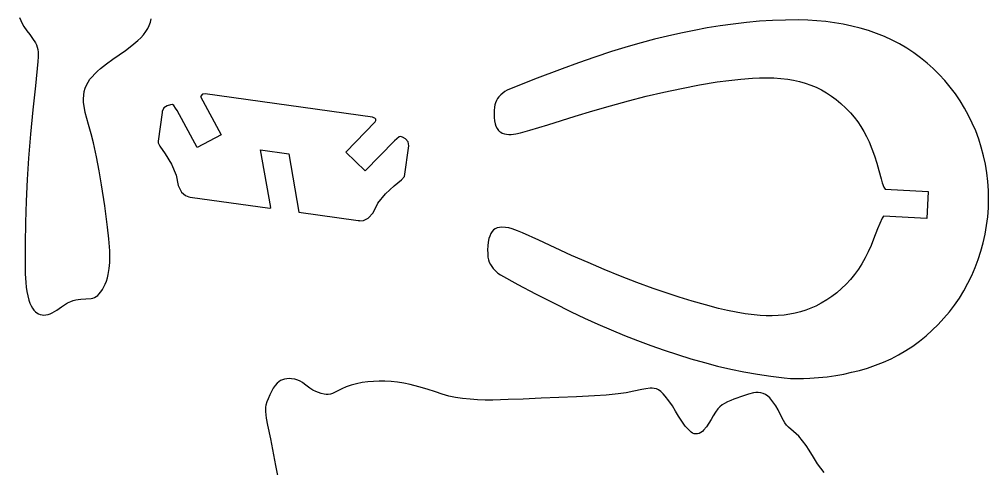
# Model space of a CAD drawing. Extents: x -40.2 to -8.1, y -2.1 to 47.3.
# Drawn here: x -38.95 to -19.5, y 15.15 to 24.16 of the extents above; entities that cross this region are included whole.
import ezdxf

# ---------------------------------------------------------------- set-up
doc = ezdxf.new("R2010")
doc.units = 0

msp = doc.modelspace()

# ---------------------------------------------------------------- linework, layer by layer
at = {"layer": '5'}
for p, q in [((-38.946053, 24.198552), (-38.920195, 24.135278)), ((-38.920195, 24.135278), (-38.889475, 24.074216)), ((-36.317777, 24.103226), (-36.300094, 24.170266)), ((-24.100226, 24.121724), (-24.361809, 24.097439)), ((-23.838045, 24.138337), (-24.100226, 24.121724)), ((-23.575489, 24.147263), (-23.838045, 24.138337)), ((-23.312785, 24.148495), (-23.575489, 24.147263)), ((-23.131883, 24.142189), (-23.312785, 24.148495)), ((-22.951229, 24.130832), (-23.131883, 24.142189)), ((-22.770962, 24.114434), (-22.951229, 24.130832)), ((-22.594398, 24.09139), (-22.770962, 24.114434)), ((-38.889475, 24.074216), (-38.854082, 24.015738)), ((-38.854082, 24.015738), (-38.798995, 23.933175)), ((-38.798995, 23.933175), (-38.739529, 23.853708)), ((-36.458614, 23.851837), (-36.409, 23.917055)), ((-36.409, 23.917055), (-36.372497, 23.976)), ((-36.372497, 23.976), (-36.34199, 24.03826)), ((-36.34199, 24.03826), (-36.317777, 24.103226)), ((-25.410833, 23.939978), (-25.677764, 23.88505)), ((-25.149867, 23.987546), (-25.410833, 23.939978)), ((-24.887965, 24.029658), (-25.149867, 23.987546)), ((-24.625241, 24.066294), (-24.887965, 24.029658)), ((-24.361809, 24.097439), (-24.625241, 24.066294)), ((-22.420204, 24.062087), (-22.594398, 24.09139)), ((-22.248657, 24.026348), (-22.420204, 24.062087)), ((-22.080035, 23.983997), (-22.248657, 24.026348)), ((-21.914613, 23.934857), (-22.080035, 23.983997)), ((-21.75267, 23.878752), (-21.914613, 23.934857)), ((-38.739529, 23.853708), (-38.680029, 23.774228)), ((-38.680029, 23.774228), (-38.624871, 23.691677)), ((-36.692739, 23.633379), (-36.571761, 23.733431)), ((-36.571761, 23.733431), (-36.512969, 23.790514)), ((-36.512969, 23.790514), (-36.458614, 23.851837)), ((-26.208289, 23.760178), (-26.471696, 23.690278)), ((-25.943614, 23.82511), (-26.208289, 23.760178)), ((-25.677764, 23.88505), (-25.943614, 23.82511)), ((-21.594483, 23.815506), (-21.75267, 23.878752)), ((-21.440328, 23.744941), (-21.594483, 23.815506)), ((-21.290471, 23.666952), (-21.440328, 23.744941)), ((-38.624871, 23.691677), (-38.603216, 23.647373)), ((-38.603216, 23.647373), (-38.58695, 23.60082)), ((-38.58695, 23.60082), (-38.576302, 23.55267)), ((-38.576302, 23.55267), (-38.571421, 23.503598)), ((-36.945481, 23.447174), (-36.817371, 23.537915)), ((-36.817371, 23.537915), (-36.692739, 23.633379)), ((-26.733741, 23.615435), (-27.067507, 23.513365)), ((-26.471696, 23.690278), (-26.733741, 23.615435)), ((-21.145134, 23.581707), (-21.290471, 23.666952)), ((-21.004525, 23.489447), (-21.145134, 23.581707)), ((-38.571372, 23.409494), (-38.576323, 23.315519)), ((-38.571421, 23.503598), (-38.571372, 23.409494)), ((-37.196885, 23.267425), (-37.072286, 23.358842)), ((-37.072286, 23.358842), (-36.945481, 23.447174)), ((-27.399323, 23.405124), (-27.729074, 23.290747)), ((-27.067507, 23.513365), (-27.399323, 23.405124)), ((-20.868855, 23.390411), (-21.004525, 23.489447)), ((-20.738333, 23.284837), (-20.868855, 23.390411)), ((-38.576323, 23.315519), (-38.6228, 22.830089)), ((-37.378154, 23.122048), (-37.319202, 23.172976)), ((-37.319202, 23.172976), (-37.196885, 23.267425)), ((-28.056648, 23.170275), (-28.609773, 22.958372)), ((-27.729074, 23.290747), (-28.056648, 23.170275)), ((-20.613168, 23.172966), (-20.738333, 23.284837)), ((-20.493571, 23.055036), (-20.613168, 23.172966)), ((-37.567461, 22.902519), (-37.53011, 22.958748)), ((-37.53011, 22.958748), (-37.487328, 23.010964)), ((-37.487328, 23.010964), (-37.434251, 23.06799)), ((-37.434251, 23.06799), (-37.378154, 23.122048)), ((-28.609773, 22.958372), (-29.159712, 22.738332)), ((-24.711759, 22.937335), (-24.475873, 22.963273)), ((-24.475873, 22.963273), (-24.239356, 22.982617)), ((-24.239356, 22.982617), (-24.097754, 22.989437)), ((-24.097754, 22.989437), (-23.955995, 22.99079)), ((-23.955995, 22.99079), (-23.81429, 22.986671)), ((-23.81429, 22.986671), (-23.672848, 22.977089)), ((-23.672848, 22.977089), (-23.531882, 22.962056)), ((-23.531882, 22.962056), (-23.414707, 22.94266)), ((-23.414707, 22.94266), (-23.298874, 22.916414)), ((-20.37975, 22.931287), (-20.493571, 23.055036)), ((-38.6228, 22.830089), (-38.673809, 22.345113)), ((-37.643473, 22.715542), (-37.624427, 22.780304)), ((-37.624427, 22.780304), (-37.599005, 22.842838)), ((-37.599005, 22.842838), (-37.567461, 22.902519)), ((-26.017471, 22.700802), (-25.66209, 22.776527)), ((-25.66209, 22.776527), (-25.305153, 22.844544)), ((-25.305153, 22.844544), (-24.946829, 22.904823)), ((-24.946829, 22.904823), (-24.711759, 22.937335)), ((-23.298874, 22.916414), (-23.184782, 22.883408)), ((-23.184782, 22.883408), (-23.072827, 22.843758)), ((-23.072827, 22.843758), (-22.963394, 22.797599)), ((-22.963394, 22.797599), (-22.856862, 22.74509)), ((-20.271916, 22.801958), (-20.37975, 22.931287)), ((-20.170277, 22.667289), (-20.271916, 22.801958)), ((-37.660376, 22.568119), (-37.655366, 22.642225)), ((-37.658461, 22.493869), (-37.660376, 22.568119)), ((-37.655366, 22.642225), (-37.643473, 22.715542)), ((-35.274427, 22.65775), (-35.313668, 22.610528)), ((-35.313668, 22.610528), (-34.900653, 21.847817)), ((-35.22108, 22.66487), (-35.274427, 22.65775)), ((-31.862976, 22.197744), (-35.22108, 22.66487)), ((-29.354502, 22.570711), (-29.377257, 22.531175)), ((-29.327399, 22.607405), (-29.354502, 22.570711)), ((-29.290622, 22.646289), (-29.327399, 22.607405)), ((-29.250139, 22.681299), (-29.290622, 22.646289)), ((-29.206356, 22.712083), (-29.250139, 22.681299)), ((-29.159712, 22.738332), (-29.206356, 22.712083)), ((-26.729347, 22.526108), (-26.371131, 22.617407)), ((-26.371131, 22.617407), (-26.017471, 22.700802)), ((-22.856862, 22.74509), (-22.753598, 22.686415)), ((-22.753598, 22.686415), (-22.65396, 22.621774)), ((-22.65396, 22.621774), (-22.558291, 22.551392)), ((-20.075045, 22.527518), (-20.170277, 22.667289)), ((-37.649636, 22.42012), (-37.658461, 22.493869)), ((-37.62518, 22.295764), (-37.649636, 22.42012)), ((-36.049109, 22.386406), (-36.0819, 22.313408)), ((-35.98472, 22.428314), (-36.049109, 22.386406)), ((-35.917902, 22.447828), (-35.98472, 22.428314)), ((-35.87522, 22.450975), (-35.917902, 22.447828)), ((-35.847901, 22.430795), (-35.87522, 22.450975)), ((-35.811592, 22.382982), (-35.847901, 22.430795)), ((-35.778751, 22.332724), (-35.811592, 22.382982)), ((-29.4168, 22.400779), (-29.421366, 22.331982)), ((-29.40861, 22.445655), (-29.4168, 22.400779)), ((-29.395372, 22.489309), (-29.40861, 22.445655)), ((-29.377257, 22.531175), (-29.395372, 22.489309)), ((-27.441574, 22.327816), (-27.086187, 22.42957)), ((-27.086187, 22.42957), (-26.729347, 22.526108)), ((-22.558291, 22.551392), (-22.466921, 22.475511)), ((-22.466921, 22.475511), (-22.367999, 22.382869)), ((-22.367999, 22.382869), (-22.274321, 22.284926)), ((-19.986427, 22.382886), (-20.075045, 22.527518)), ((-19.904634, 22.233631), (-19.986427, 22.382886)), ((-38.673809, 22.345113), (-38.723117, 21.860278)), ((-37.595286, 22.172602), (-37.62518, 22.295764)), ((-37.560012, 22.050872), (-37.595286, 22.172602)), ((-36.081631, 22.293968), (-36.121861, 22.004756)), ((-36.0819, 22.313408), (-36.081631, 22.293968)), ((-35.376535, 21.590091), (-35.778751, 22.332724)), ((-31.837617, 22.188591), (-31.862976, 22.197744)), ((-31.813603, 22.176335), (-31.837617, 22.188591)), ((-31.79824, 22.158608), (-31.813603, 22.176335)), ((-29.421366, 22.331982), (-29.422186, 22.263039)), ((-29.422186, 22.263039), (-29.419256, 22.194154)), ((-29.419256, 22.194154), (-29.412433, 22.12899)), ((-28.344227, 22.046599), (-27.795433, 22.220866)), ((-27.795433, 22.220866), (-27.441574, 22.327816)), ((-22.274321, 22.284926), (-22.19976, 22.197245)), ((-22.19976, 22.197245), (-22.129848, 22.105814)), ((-19.829876, 22.079992), (-19.904634, 22.233631)), ((-37.506181, 21.867168), (-37.560012, 22.050872)), ((-36.121861, 22.004756), (-36.162091, 21.715544)), ((-32.400083, 21.499978), (-31.809758, 22.105289)), ((-31.809758, 22.105289), (-31.795386, 22.13518)), ((-31.795386, 22.13518), (-31.79824, 22.158608)), ((-29.412433, 22.12899), (-29.400514, 22.064563)), ((-29.400514, 22.064563), (-29.385311, 22.018323)), ((-29.385311, 22.018323), (-29.363492, 21.974812)), ((-29.363492, 21.974812), (-29.335528, 21.934972)), ((-28.7091, 21.935574), (-28.526147, 21.98939)), ((-28.526147, 21.98939), (-28.344227, 22.046599)), ((-22.129848, 22.105814), (-22.064774, 22.010879)), ((-22.064774, 22.010879), (-22.004714, 21.912695)), ((-19.762362, 21.92221), (-19.829876, 22.079992)), ((-38.723117, 21.860278), (-38.764541, 21.374706)), ((-37.459081, 21.681624), (-37.506181, 21.867168)), ((-34.900653, 21.847817), (-35.376535, 21.590091)), ((-31.329665, 21.80229), (-31.377632, 21.766175)), ((-31.29788, 21.814249), (-31.329665, 21.80229)), ((-31.257686, 21.799573), (-31.29788, 21.814249)), ((-31.198729, 21.762563), (-31.257686, 21.799573)), ((-29.335528, 21.934972), (-29.313538, 21.913767)), ((-29.313538, 21.913767), (-29.288974, 21.895606)), ((-29.288974, 21.895606), (-29.262253, 21.8808)), ((-29.262253, 21.8808), (-29.217635, 21.865832)), ((-29.217635, 21.865832), (-29.171561, 21.856237)), ((-29.171561, 21.856237), (-29.124677, 21.85215)), ((-29.124677, 21.85215), (-29.077638, 21.853627)), ((-29.077638, 21.853627), (-28.984754, 21.866028)), ((-28.984754, 21.866028), (-28.893022, 21.885172)), ((-28.893022, 21.885172), (-28.7091, 21.935574)), ((-22.004714, 21.912695), (-21.949828, 21.811528)), ((-21.949828, 21.811528), (-21.900266, 21.707649)), ((-19.702301, 21.760522), (-19.762362, 21.92221)), ((-37.3993, 21.402028), (-37.459081, 21.681624)), ((-36.162091, 21.715544), (-36.161688, 21.68655)), ((-36.161688, 21.68655), (-36.126806, 21.620558)), ((-36.126806, 21.620558), (-36.019233, 21.463725)), ((-31.422978, 21.726818), (-32.01259, 21.122152)), ((-31.377632, 21.766175), (-31.422978, 21.726818)), ((-31.220135, 21.008165), (-31.134712, 21.627287)), ((-31.148218, 21.704672), (-31.198729, 21.762563)), ((-31.134712, 21.627287), (-31.148218, 21.704672)), ((-21.900266, 21.707649), (-21.84306, 21.566486)), ((-19.649888, 21.595215), (-19.702301, 21.760522)), ((-19.605261, 21.426756), (-19.649888, 21.595215)), ((-37.345374, 21.121243), (-37.3993, 21.402028)), ((-36.019233, 21.463725), (-35.894241, 21.25939)), ((-33.904567, 20.390665), (-34.106284, 21.541197)), ((-34.106284, 21.541197), (-33.542344, 21.461844)), ((-33.542344, 21.461844), (-33.337816, 20.292408)), ((-32.01259, 21.122152), (-32.400083, 21.499978)), ((-21.84306, 21.566486), (-21.791819, 21.42305)), ((-21.791819, 21.42305), (-21.746632, 21.277594)), ((-19.568541, 21.255656), (-19.605261, 21.426756)), ((-38.764541, 21.374706), (-38.790488, 20.946793)), ((-35.894241, 21.25939), (-35.798882, 21.035344)), ((-21.746632, 21.277594), (-21.70758, 21.130372)), ((-19.539849, 21.082429), (-19.568541, 21.255656)), ((-37.297325, 20.839393), (-37.345374, 21.121243)), ((-35.798882, 21.035344), (-35.760028, 20.827559)), ((-31.282622, 20.945321), (-31.220135, 21.008165)), ((-21.70758, 21.130372), (-21.661774, 20.963842)), ((-19.519307, 20.907587), (-19.539849, 21.082429)), ((-38.790488, 20.946793), (-38.810092, 20.518543)), ((-37.233968, 20.4188), (-37.297325, 20.839393)), ((-35.760028, 20.827559), (-35.696531, 20.694607)), ((-31.604936, 20.661325), (-31.428914, 20.823796)), ((-31.428914, 20.823796), (-31.282622, 20.945321)), ((-21.661774, 20.963842), (-21.635405, 20.879773)), ((-21.635405, 20.879773), (-21.604367, 20.797313)), ((-19.507038, 20.731644), (-19.519307, 20.907587)), ((-35.696531, 20.694607), (-35.616811, 20.625673)), ((-35.616811, 20.625673), (-35.548624, 20.599732)), ((-31.757842, 20.471806), (-31.604936, 20.661325)), ((-21.604367, 20.797313), (-21.579851, 20.754562)), ((-21.579851, 20.754562), (-20.713953, 20.710697)), ((-20.713953, 20.710697), (-20.741334, 20.170177)), ((-19.503164, 20.555111), (-19.507038, 20.731644)), ((-38.810092, 20.518543), (-38.823349, 20.09005)), ((-37.177989, 19.997162), (-37.233968, 20.4188)), ((-35.548624, 20.599732), (-35.519727, 20.595757)), ((-35.519727, 20.595757), (-33.921232, 20.3734)), ((-35.519727, 20.595757), (-35.519727, 20.595757)), ((-31.851944, 20.282525), (-31.757842, 20.471806)), ((-19.507805, 20.378502), (-19.503164, 20.555111)), ((-33.921232, 20.3734), (-33.904567, 20.390665)), ((-33.337816, 20.292408), (-33.340468, 20.292695)), ((-33.340468, 20.292695), (-32.147572, 20.126677)), ((-31.94931, 20.17196), (-31.851944, 20.282525)), ((-19.521035, 20.202327), (-19.507805, 20.378502)), ((-38.823349, 20.09005), (-38.830256, 19.661407)), ((-32.147572, 20.126677), (-32.146368, 20.125113)), ((-32.146368, 20.125113), (-32.131746, 20.124368)), ((-32.131746, 20.124368), (-32.117485, 20.121052)), ((-32.117485, 20.121052), (-32.044812, 20.127402)), ((-32.044812, 20.127402), (-31.94931, 20.17196)), ((-21.687068, 20.069948), (-21.731005, 19.962953)), ((-21.637347, 20.174381), (-21.687068, 20.069948)), ((-21.609349, 20.214149), (-21.637347, 20.174381)), ((-21.637347, 20.174381), (-21.637347, 20.174381)), ((-20.741334, 20.170177), (-21.609349, 20.214149)), ((-19.572716, 19.853277), (-19.54273, 20.027086)), ((-19.54273, 20.027086), (-19.521035, 20.202327)), ((-37.15208, 19.759843), (-37.177989, 19.997162)), ((-29.489472, 19.864071), (-29.51212, 19.815113)), ((-29.460368, 19.909488), (-29.489472, 19.864071)), ((-29.432375, 19.937942), (-29.460368, 19.909488)), ((-29.399921, 19.961181), (-29.432375, 19.937942)), ((-29.363966, 19.978516), (-29.399921, 19.961181)), ((-29.316386, 19.990459), (-29.363966, 19.978516)), ((-29.267563, 19.995239), (-29.316386, 19.990459)), ((-29.197197, 19.990003), (-29.267563, 19.995239)), ((-29.127714, 19.977712), (-29.197197, 19.990003)), ((-29.05982, 19.958494), (-29.127714, 19.977712)), ((-28.955196, 19.921332), (-29.05982, 19.958494)), ((-28.852077, 19.880175), (-28.955196, 19.921332)), ((-28.52286, 19.732303), (-28.852077, 19.880175)), ((-21.731005, 19.962953), (-21.811723, 19.751525)), ((-19.610821, 19.6814), (-19.572716, 19.853277)), ((-38.830256, 19.661407), (-38.830812, 19.232708)), ((-37.133691, 19.521824), (-37.15208, 19.759843)), ((-29.540758, 19.690915), (-29.548405, 19.617569)), ((-29.527889, 19.763528), (-29.540758, 19.690915)), ((-29.51212, 19.815113), (-29.527889, 19.763528)), ((-28.195634, 19.580074), (-28.52286, 19.732303)), ((-21.811723, 19.751525), (-21.862253, 19.624135)), ((-19.656872, 19.511951), (-19.610821, 19.6814)), ((-37.13007, 19.40255), (-37.133691, 19.521824)), ((-29.548405, 19.617569), (-29.552546, 19.541662)), ((-29.552546, 19.541662), (-29.551703, 19.465646)), ((-29.551703, 19.465646), (-29.545878, 19.38985)), ((-27.868632, 19.428552), (-28.195634, 19.580074)), ((-21.91836, 19.499102), (-21.979934, 19.376668)), ((-21.862253, 19.624135), (-21.91836, 19.499102)), ((-19.710696, 19.34543), (-19.656872, 19.511951)), ((-37.144573, 19.164441), (-37.133701, 19.283275)), ((-37.133701, 19.283275), (-37.13007, 19.40255)), ((-29.545878, 19.38985), (-29.53565, 19.339962)), ((-29.53565, 19.339962), (-29.519683, 19.291605)), ((-29.519683, 19.291605), (-29.498195, 19.245435)), ((-27.53919, 19.282411), (-27.868632, 19.428552)), ((-27.214977, 19.145156), (-27.53919, 19.282411)), ((-22.046854, 19.257072), (-22.116553, 19.149271)), ((-21.979934, 19.376668), (-22.046854, 19.257072)), ((-19.772119, 19.182334), (-19.710696, 19.34543)), ((-38.830812, 19.232708), (-38.826889, 19.057218)), ((-38.826889, 19.057218), (-38.818257, 18.881897)), ((-37.162644, 19.046487), (-37.144573, 19.164441)), ((-29.498195, 19.245435), (-29.471478, 19.202081)), ((-29.471478, 19.202081), (-29.439895, 19.162132)), ((-29.439895, 19.162132), (-29.397491, 19.115562)), ((-29.397491, 19.115562), (-29.34981, 19.074412)), ((-29.34981, 19.074412), (-29.29754, 19.039275)), ((-26.888622, 19.013077), (-27.214977, 19.145156)), ((-22.116553, 19.149271), (-22.192257, 19.045598)), ((-19.840969, 19.023162), (-19.772119, 19.182334)), ((-38.818257, 18.881897), (-38.810135, 18.79309)), ((-37.223481, 18.849169), (-37.199305, 18.913698)), ((-37.199305, 18.913698), (-37.179002, 18.979548)), ((-37.179002, 18.979548), (-37.162644, 19.046487)), ((-29.29754, 19.039275), (-28.946081, 18.845327)), ((-26.560207, 18.886207), (-26.888622, 19.013077)), ((-26.229815, 18.764578), (-26.560207, 18.886207)), ((-22.273721, 18.946388), (-22.360684, 18.851961)), ((-22.192257, 19.045598), (-22.273721, 18.946388)), ((-20.000176, 18.718206), (-19.917062, 18.868365)), ((-19.917062, 18.868365), (-19.840969, 19.023162)), ((-38.810135, 18.79309), (-38.797248, 18.70485)), ((-38.797248, 18.70485), (-38.779632, 18.61743)), ((-37.348967, 18.651851), (-37.311629, 18.697153)), ((-37.311629, 18.697153), (-37.278123, 18.745358)), ((-37.278123, 18.745358), (-37.248674, 18.796144)), ((-37.248674, 18.796144), (-37.223481, 18.849169)), ((-28.946081, 18.845327), (-28.591629, 18.656906)), ((-25.971206, 18.674479), (-26.229815, 18.764578)), ((-25.710861, 18.589525), (-25.971206, 18.674479)), ((-22.548034, 18.680689), (-22.647752, 18.604361)), ((-22.452865, 18.76262), (-22.548034, 18.680689)), ((-22.360684, 18.851961), (-22.452865, 18.76262)), ((-20.090078, 18.572903), (-20.000176, 18.718206)), ((-38.779632, 18.61743), (-38.757338, 18.531085)), ((-38.757338, 18.531085), (-38.7358, 18.471564)), ((-38.7358, 18.471564), (-38.709538, 18.413971)), ((-38.043931, 18.43714), (-37.981696, 18.474087)), ((-37.981696, 18.474087), (-37.917004, 18.506537)), ((-37.917004, 18.506537), (-37.867616, 18.524601)), ((-37.867616, 18.524601), (-37.816803, 18.538148)), ((-37.816803, 18.538148), (-37.764978, 18.547066)), ((-37.764978, 18.547066), (-37.71256, 18.551284)), ((-37.71256, 18.551284), (-37.610255, 18.555744)), ((-37.610255, 18.555744), (-37.508116, 18.563063)), ((-37.508116, 18.563063), (-37.472022, 18.571778)), ((-37.472022, 18.571778), (-37.437443, 18.585306)), ((-37.437443, 18.585306), (-37.405017, 18.603397)), ((-37.405017, 18.603397), (-37.375343, 18.625716)), ((-37.375343, 18.625716), (-37.348967, 18.651851)), ((-28.591629, 18.656906), (-28.23427, 18.474058)), ((-28.23427, 18.474058), (-27.874092, 18.296829)), ((-25.448883, 18.509749), (-25.710861, 18.589525)), ((-25.185375, 18.435182), (-25.448883, 18.509749)), ((-22.75169, 18.533886), (-22.859505, 18.469498)), ((-22.647752, 18.604361), (-22.75169, 18.533886)), ((-20.186536, 18.432673), (-20.090078, 18.572903)), ((-38.709538, 18.413971), (-38.684348, 18.371845)), ((-38.684348, 18.371845), (-38.654795, 18.332657)), ((-38.654795, 18.332657), (-38.621216, 18.296857)), ((-38.621216, 18.296857), (-38.592862, 18.273839)), ((-38.289786, 18.276224), (-38.19457, 18.332905)), ((-38.19457, 18.332905), (-38.103395, 18.395882)), ((-38.103395, 18.395882), (-38.043931, 18.43714)), ((-27.874092, 18.296829), (-27.609988, 18.172192)), ((-24.920441, 18.365853), (-25.185375, 18.435182)), ((-24.743076, 18.324802), (-24.920441, 18.365853)), ((-24.564541, 18.289182), (-24.743076, 18.324802)), ((-24.385003, 18.259026), (-24.564541, 18.289182)), ((-23.276382, 18.295491), (-23.381932, 18.26813)), ((-23.172479, 18.328559), (-23.276382, 18.295491)), ((-23.070531, 18.367237), (-23.172479, 18.328559)), ((-22.97084, 18.411409), (-23.070531, 18.367237)), ((-22.859505, 18.469498), (-22.97084, 18.411409)), ((-20.398186, 18.168296), (-20.289316, 18.297731)), ((-20.289316, 18.297731), (-20.186536, 18.432673)), ((-38.592862, 18.273839), (-38.561374, 18.255335)), ((-38.561374, 18.255335), (-38.527467, 18.241765)), ((-38.527467, 18.241765), (-38.491908, 18.233436)), ((-38.491908, 18.233436), (-38.455501, 18.230537)), ((-38.455501, 18.230537), (-38.412441, 18.235066)), ((-38.412441, 18.235066), (-38.370133, 18.244273)), ((-38.370133, 18.244273), (-38.329084, 18.258047)), ((-38.329084, 18.258047), (-38.289786, 18.276224)), ((-27.609988, 18.172192), (-27.343979, 18.051672)), ((-24.204628, 18.234362), (-24.385003, 18.259026)), ((-24.085511, 18.222719), (-24.204628, 18.234362)), ((-23.965985, 18.216541), (-24.085511, 18.222719)), ((-23.846302, 18.21584), (-23.965985, 18.216541)), ((-23.726712, 18.220618), (-23.846302, 18.21584)), ((-23.607467, 18.230865), (-23.726712, 18.220618)), ((-23.488815, 18.246559), (-23.607467, 18.230865)), ((-23.381932, 18.26813), (-23.488815, 18.246559)), ((-20.512913, 18.044584), (-20.398186, 18.168296)), ((-27.343979, 18.051672), (-27.07613, 17.9353)), ((-27.07613, 17.9353), (-26.806506, 17.823103)), ((-20.759008, 17.815197), (-20.633265, 17.926812)), ((-20.633265, 17.926812), (-20.512913, 18.044584)), ((-26.806506, 17.823103), (-26.544372, 17.718875)), ((-26.544372, 17.718875), (-26.280189, 17.619956)), ((-21.02574, 17.611303), (-20.889911, 17.709955)), ((-20.889911, 17.709955), (-20.759008, 17.815197)), ((-26.280189, 17.619956), (-26.014064, 17.526385)), ((-26.014064, 17.526385), (-25.746106, 17.438203)), ((-21.311247, 17.434639), (-21.166263, 17.519459)), ((-21.166263, 17.519459), (-21.02574, 17.611303)), ((-25.746106, 17.438203), (-25.476424, 17.355443)), ((-25.476424, 17.355443), (-25.205127, 17.27814)), ((-21.613667, 17.286939), (-21.46046, 17.35706)), ((-21.46046, 17.35706), (-21.311247, 17.434639)), ((-25.205127, 17.27814), (-24.941885, 17.209672)), ((-24.941885, 17.209672), (-24.676936, 17.148136)), ((-24.676936, 17.148136), (-24.410465, 17.093573)), ((-22.25068, 17.083922), (-22.092755, 17.1226)), ((-22.092755, 17.1226), (-21.930866, 17.169827)), ((-21.930866, 17.169827), (-21.770638, 17.224493)), ((-21.770638, 17.224493), (-21.613667, 17.286939)), ((-33.706952, 16.917614), (-33.741439, 16.895197)), ((-33.669851, 16.935373), (-33.706952, 16.917614)), ((-33.630762, 16.948175), (-33.669851, 16.935373)), ((-33.583824, 16.955985), (-33.630762, 16.948175)), ((-33.53632, 16.958732), (-33.583824, 16.955985)), ((-33.488794, 16.956385), (-33.53632, 16.958732)), ((-33.42267, 16.945701), (-33.488794, 16.956385)), ((-33.358036, 16.928122), (-33.42267, 16.945701)), ((-33.311069, 16.907919), (-33.358036, 16.928122)), ((-24.410465, 17.093573), (-24.142653, 17.046021)), ((-24.142653, 17.046021), (-23.873686, 17.005513)), ((-23.873686, 17.005513), (-23.603748, 16.972077)), ((-23.603748, 16.972077), (-23.474701, 16.962645)), ((-23.474701, 16.962645), (-23.345387, 16.95816)), ((-23.345387, 16.95816), (-23.215996, 16.958628)), ((-23.215996, 16.958628), (-23.086718, 16.964049)), ((-23.086718, 16.964049), (-22.91379, 16.977465)), ((-22.91379, 16.977465), (-22.741386, 16.996468)), ((-22.741386, 16.996468), (-22.569687, 17.021036)), ((-22.569687, 17.021036), (-22.409706, 17.050057)), ((-22.409706, 17.050057), (-22.25068, 17.083922)), ((-33.852466, 16.76753), (-33.884964, 16.711932)), ((-33.814947, 16.81987), (-33.852466, 16.76753)), ((-33.77273, 16.868501), (-33.814947, 16.81987)), ((-33.741439, 16.895197), (-33.77273, 16.868501)), ((-33.267221, 16.881625), (-33.311069, 16.907919)), ((-33.227278, 16.849708), (-33.267221, 16.881625)), ((-33.17637, 16.803813), (-33.227278, 16.849708)), ((-33.121104, 16.763269), (-33.17637, 16.803813)), ((-33.062042, 16.728488), (-33.121104, 16.763269)), ((-32.999782, 16.699823), (-33.062042, 16.728488)), ((-32.48043, 16.750638), (-32.667712, 16.661573)), ((-32.387992, 16.791597), (-32.48043, 16.750638)), ((-32.293148, 16.826625), (-32.387992, 16.791597)), ((-32.181664, 16.855829), (-32.293148, 16.826625)), ((-32.068513, 16.877706), (-32.181664, 16.855829)), ((-31.954177, 16.892161), (-32.068513, 16.877706)), ((-31.841362, 16.900299), (-31.954177, 16.892161)), ((-31.728313, 16.903991), (-31.841362, 16.900299)), ((-31.615207, 16.903232), (-31.728313, 16.903991)), ((-31.487114, 16.896693), (-31.615207, 16.903232)), ((-31.359516, 16.883686), (-31.487114, 16.896693)), ((-31.232739, 16.864244), (-31.359516, 16.883686)), ((-31.107107, 16.838417), (-31.232739, 16.864244)), ((-30.935949, 16.795452), (-31.107107, 16.838417)), ((-30.766504, 16.746161), (-30.935949, 16.795452)), ((-30.599007, 16.690612), (-30.766504, 16.746161)), ((-26.461663, 16.736704), (-26.618859, 16.702779)), ((-26.378773, 16.753404), (-26.461663, 16.736704)), ((-26.295127, 16.76577), (-26.378773, 16.753404)), ((-26.252157, 16.767279), (-26.295127, 16.76577)), ((-26.209444, 16.762355), (-26.252157, 16.767279)), ((-26.167945, 16.751108), (-26.209444, 16.762355)), ((-26.12859, 16.73379), (-26.167945, 16.751108)), ((-26.077457, 16.697446), (-26.12859, 16.73379)), ((-33.955992, 16.555363), (-33.980679, 16.492421)), ((-33.922174, 16.634417), (-33.955992, 16.555363)), ((-33.884964, 16.711932), (-33.922174, 16.634417)), ((-32.945611, 16.678805), (-32.999782, 16.699823)), ((-32.890188, 16.661356), (-32.945611, 16.678805)), ((-32.833747, 16.647551), (-32.890188, 16.661356)), ((-32.791911, 16.642013), (-32.833747, 16.647551)), ((-32.749714, 16.642531), (-32.791911, 16.642013)), ((-32.708027, 16.649097), (-32.749714, 16.642531)), ((-32.667712, 16.661573), (-32.708027, 16.649097)), ((-30.466677, 16.64575), (-30.599007, 16.690612)), ((-30.332046, 16.608353), (-30.466677, 16.64575)), ((-30.195536, 16.578539), (-30.332046, 16.608353)), ((-30.057574, 16.556401), (-30.195536, 16.578539)), ((-29.905459, 16.542515), (-30.057574, 16.556401)), ((-29.752992, 16.533286), (-29.905459, 16.542515)), ((-29.600313, 16.528723), (-29.752992, 16.533286)), ((-29.447567, 16.528828), (-29.600313, 16.528723)), ((-29.142488, 16.536109), (-29.447567, 16.528828)), ((-28.83756, 16.548125), (-29.142488, 16.536109)), ((-28.481091, 16.564843), (-28.83756, 16.548125)), ((-28.124443, 16.577191), (-28.481091, 16.564843)), ((-27.767749, 16.590365), (-28.124443, 16.577191)), ((-27.411327, 16.609548), (-27.767749, 16.590365)), ((-27.173603, 16.627684), (-27.411327, 16.609548)), ((-26.936495, 16.652602), (-27.173603, 16.627684)), ((-26.77721, 16.674732), (-26.936495, 16.652602)), ((-26.618859, 16.702779), (-26.77721, 16.674732)), ((-26.03065, 16.655678), (-26.077457, 16.697446)), ((-25.988742, 16.608995), (-26.03065, 16.655678)), ((-25.915819, 16.511606), (-25.988742, 16.608995)), ((-24.611039, 16.545004), (-24.676335, 16.520109)), ((-24.4195, 16.612658), (-24.611039, 16.545004)), ((-24.321875, 16.643795), (-24.4195, 16.612658)), ((-24.222733, 16.669702), (-24.321875, 16.643795)), ((-24.173501, 16.677628), (-24.222733, 16.669702)), ((-24.123643, 16.678593), (-24.173501, 16.677628)), ((-24.074141, 16.672576), (-24.123643, 16.678593)), ((-24.025966, 16.659698), (-24.074141, 16.672576)), ((-23.978143, 16.636907), (-24.025966, 16.659698)), ((-23.93411, 16.607453), (-23.978143, 16.636907)), ((-23.894788, 16.571952), (-23.93411, 16.607453)), ((-23.850097, 16.520724), (-23.894788, 16.571952)), ((-34.008054, 16.385466), (-34.011758, 16.342715)), ((-34.011758, 16.342715), (-34.010925, 16.299811)), ((-33.999856, 16.427587), (-34.008054, 16.385466)), ((-33.980679, 16.492421), (-33.999856, 16.427587)), ((-25.847485, 16.410945), (-25.915819, 16.511606)), ((-25.783886, 16.307226), (-25.847485, 16.410945)), ((-24.932619, 16.35208), (-24.983006, 16.283321)), ((-24.893475, 16.393), (-24.932619, 16.35208)), ((-24.849941, 16.429215), (-24.893475, 16.393)), ((-24.802579, 16.460257), (-24.849941, 16.429215)), ((-24.740239, 16.491834), (-24.802579, 16.460257)), ((-24.676335, 16.520109), (-24.740239, 16.491834)), ((-23.809211, 16.46641), (-23.850097, 16.520724)), ((-23.772345, 16.409292), (-23.809211, 16.46641)), ((-23.727142, 16.328728), (-23.772345, 16.409292)), ((-34.010925, 16.299811), (-33.992657, 16.16177)), ((-33.992657, 16.16177), (-33.966906, 16.024927)), ((-25.722024, 16.204475), (-25.783886, 16.307226)), ((-25.656762, 16.103847), (-25.722024, 16.204475)), ((-25.029273, 16.211726), (-25.07126, 16.137539)), ((-24.983006, 16.283321), (-25.029273, 16.211726)), ((-23.684786, 16.246632), (-23.727142, 16.328728)), ((-23.619196, 16.115531), (-23.684786, 16.246632)), ((-33.966906, 16.024927), (-33.909459, 15.750044)), ((-25.588175, 16.005457), (-25.656762, 16.103847)), ((-25.552081, 15.961699), (-25.588175, 16.005457)), ((-25.512212, 15.92135), (-25.552081, 15.961699)), ((-25.164579, 15.990673), (-25.219358, 15.922999)), ((-25.115117, 16.062326), (-25.164579, 15.990673)), ((-25.07126, 16.137539), (-25.115117, 16.062326)), ((-23.590968, 16.068798), (-23.619196, 16.115531)), ((-23.557905, 16.025351), (-23.590968, 16.068798)), ((-23.520388, 15.985687), (-23.557905, 16.025351)), ((-23.414613, 15.898707), (-23.520388, 15.985687)), ((-33.909459, 15.750044), (-33.805432, 15.217714)), ((-25.468889, 15.884735), (-25.512212, 15.92135)), ((-25.441098, 15.866365), (-25.468889, 15.884735)), ((-25.410197, 15.853916), (-25.441098, 15.866365)), ((-25.377432, 15.847891), (-25.410197, 15.853916)), ((-25.344124, 15.848533), (-25.377432, 15.847891)), ((-25.308731, 15.859139), (-25.344124, 15.848533)), ((-25.275555, 15.875402), (-25.308731, 15.859139)), ((-25.245493, 15.896882), (-25.275555, 15.875402)), ((-25.219358, 15.922999), (-25.245493, 15.896882)), ((-23.360771, 15.851539), (-23.414613, 15.898707)), ((-23.310043, 15.801037), (-23.360771, 15.851539)), ((-23.235132, 15.712582), (-23.310043, 15.801037)), ((-23.165346, 15.620029), (-23.235132, 15.712582)), ((-23.100909, 15.523676), (-23.165346, 15.620029)), ((-23.016507, 15.385589), (-23.100909, 15.523676)), ((-22.934078, 15.246315), (-23.016507, 15.385589)), ((-33.805432, 15.217714), (-33.706153, 14.684478)), ((-22.803716, 15.078127), (-22.934078, 15.246315))]:
    msp.add_line(p, q, dxfattribs=at)

doc.saveas('drawing.dxf')
